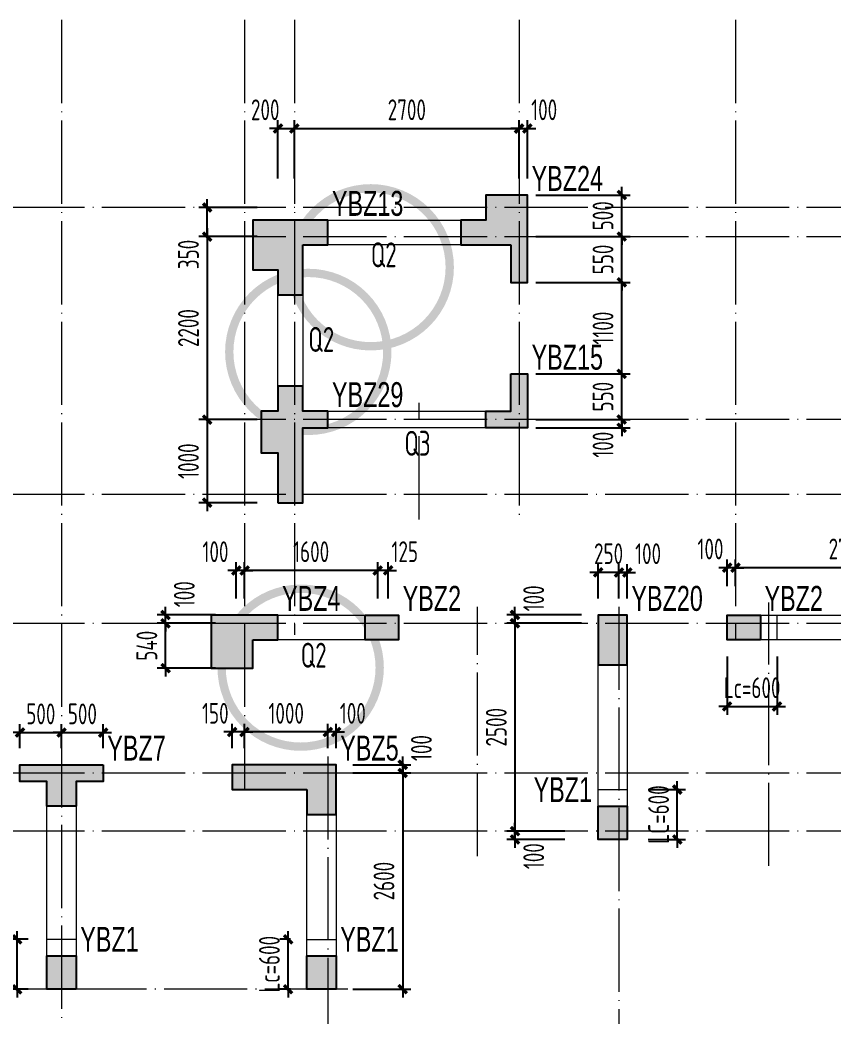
# Model space of a CAD drawing. Extents: x -129922 to 1190196, y -520662 to 139923.
# Drawn here: x 321855 to 331640, y -51588 to -39598 of the extents above; entities that cross this region are included whole.
import ezdxf

# ---------------------------------------------------------------- set-up
doc = ezdxf.new("R2010")
doc.units = 0
doc.header["$LTSCALE"] = 1000
doc.header["$MEASUREMENT"] = 0
doc.linetypes.add('DOTE', pattern=[2.42, 2, -0.2, 0.02, -0.2])
for name, color, linetype, lineweight in [('A-轴线-塔楼', 1, 'DOTE', 9), ('A-轴线-隔墙', 41, 'DOTE', 9), ('S-基础-HATCH', 251, 'Continuous', 20), ('S-墙柱-DIM', 3, 'Continuous', 20), ('S-墙柱-Lc填充', 8, 'Continuous', 9), ('S-墙柱-WALL', 6, 'Continuous', 20), ('S-墙柱-编号', 4, 'Continuous', 20), ('S-通用-TEXT', 7, 'Continuous', 20)]:
    doc.layers.add(name, color=color, linetype=linetype, lineweight=lineweight)
doc.layers.add('COLU_TH', color=5, linetype='Continuous')
doc.layers.add('Tc', color=60, linetype='Continuous', plot=False)
doc.styles.add('BW_Dim', font='Bweng.shx', dxfattribs={"width": 0.7, "bigfont": 'hztxt.shx'})
doc.styles.add('TSSD_Dimension', font='tssdeng.shx', dxfattribs={"width": 0.7, "bigfont": 'HZTXT.SHX'})
doc.styles.add('TSSD_Rein', font='tssdeng.shx', dxfattribs={"width": 0.7, "bigfont": 'hztxt.shx'})
doc.dimstyles.new('TSSD_100_100', dxfattribs={"dimtxt": 250, "dimasz": 100, "dimexe": 100, "dimexo": 200, "dimgap": 100, "dimtad": 1, "dimdec": 0, "dimzin": 0, "dimdsep": 46, "dimtxsty": 'TSSD_Dimension', "dimblk": 'ARCHTICK', "dimcen": 0, "dimdle": 100, "dimclrt": 7, "dimadec": 0, "dimazin": 0, "dimtfac": 1, "dimtdec": 0, "dimtix": 1, "dimtmove": 2, "dimatfit": 0, "dimfxl": 0, "dimtolj": 1, "dimtzin": 0, "dimarcsym": 0})
doc.dimstyles.new('TSSD_100_100$0', dxfattribs={"dimtxt": 250, "dimasz": 100, "dimexe": 100, "dimexo": 250, "dimgap": 100, "dimtad": 1, "dimdec": 0, "dimzin": 0, "dimdsep": 46, "dimtxsty": 'TSSD_Dimension', "dimblk": 'ARCHTICK', "dimcen": 0, "dimdle": 100, "dimclrd": 3, "dimclre": 3, "dimclrt": 7, "dimadec": 0, "dimazin": 0, "dimtfac": 1, "dimtdec": 0, "dimtix": 1, "dimtmove": 2, "dimatfit": 0, "dimldrblk": 'ARCHTICK', "dimfxl": 0, "dimtolj": 1, "dimtzin": 0, "dimarcsym": 0})

# ---------------------------------------------------------------- blocks, each defined once
blk = doc.blocks.new('_ArchTick')
at = {"color": 0, "linetype": 'ByBlock', "const_width": 0.4}
blk.add_lwpolyline([(-0.5, -0.5), (0.5, 0.5)], dxfattribs=at)
blk = doc.blocks.new('*D529')
at = {"layer": 'Defpoints', "color": 0}
for p in [(322355, -48167), (321855, -48553), (322355, -48553)]:
    blk.add_point(p, dxfattribs=at)
at = {"layer": 'S-墙柱-DIM', "color": 0, "lineweight": -2}
for p, q in [((321855, -48353), (321855, -48067)), ((322355, -48353), (322355, -48067)), ((321855, -48167), (321755, -48167)), ((321855, -48167), (322355, -48167)), ((322355, -48167), (322455, -48167))]:
    blk.add_line(p, q, dxfattribs=at)
at = {"layer": 'S-墙柱-DIM', "color": 0, "lineweight": -2, "xscale": 100, "yscale": 100, "zscale": 100}
blk.add_blockref('_ArchTick', (321855, -48167), dxfattribs=at)
at = {"layer": 'S-墙柱-DIM', "color": 0, "lineweight": -2, "xscale": 100, "yscale": 100, "zscale": 100, "rotation": 180}
blk.add_blockref('_ArchTick', (322355, -48167), dxfattribs=at)
at = {"layer": 'S-墙柱-DIM', "color": 7, "insert": (322105, -47942), "char_height": 250, "attachment_point": 5, "style": 'TSSD_Dimension'}
blk.add_mtext('\\A1;500', dxfattribs=at)
blk = doc.blocks.new('*D530')
at = {"layer": 'Defpoints', "color": 0}
for p in [(322855, -48167), (322355, -48553), (322855, -48553)]:
    blk.add_point(p, dxfattribs=at)
at = {"layer": 'S-墙柱-DIM', "color": 0, "lineweight": -2}
for p, q in [((322355, -48353), (322355, -48067)), ((322855, -48353), (322855, -48067)), ((322355, -48167), (322255, -48167)), ((322355, -48167), (322855, -48167)), ((322855, -48167), (322955, -48167))]:
    blk.add_line(p, q, dxfattribs=at)
at = {"layer": 'S-墙柱-DIM', "color": 0, "lineweight": -2, "xscale": 100, "yscale": 100, "zscale": 100}
blk.add_blockref('_ArchTick', (322355, -48167), dxfattribs=at)
at = {"layer": 'S-墙柱-DIM', "color": 0, "lineweight": -2, "xscale": 100, "yscale": 100, "zscale": 100, "rotation": 180}
blk.add_blockref('_ArchTick', (322855, -48167), dxfattribs=at)
at = {"layer": 'S-墙柱-DIM', "color": 7, "insert": (322605, -47942), "char_height": 250, "attachment_point": 5, "style": 'TSSD_Dimension'}
blk.add_mtext('\\A1;500', dxfattribs=at)
blk = doc.blocks.new('*D540')
at = {"layer": 'Defpoints', "color": 0}
for p in [(324405, -48160), (324405, -48553), (324555, -48553)]:
    blk.add_point(p, dxfattribs=at)
at = {"layer": 'S-墙柱-DIM', "color": 0, "lineweight": -2}
for p, q in [((324405, -48353), (324405, -48060)), ((324555, -48353), (324555, -48060)), ((324405, -48160), (324305, -48160)), ((324555, -48160), (324405, -48160)), ((324555, -48160), (324655, -48160))]:
    blk.add_line(p, q, dxfattribs=at)
at = {"layer": 'S-墙柱-DIM', "color": 0, "lineweight": -2, "xscale": 100, "yscale": 100, "zscale": 100}
blk.add_blockref('_ArchTick', (324405, -48160), dxfattribs=at)
at = {"layer": 'S-墙柱-DIM', "color": 0, "lineweight": -2, "xscale": 100, "yscale": 100, "zscale": 100, "rotation": 180}
blk.add_blockref('_ArchTick', (324555, -48160), dxfattribs=at)
at = {"layer": 'S-墙柱-DIM', "color": 7, "insert": (324203, -47935), "char_height": 250, "attachment_point": 5, "style": 'TSSD_Dimension'}
blk.add_mtext('\\A1;150', dxfattribs=at)
blk = doc.blocks.new('*D541')
at = {"layer": 'Defpoints', "color": 0}
for p in [(324555, -48160), (324555, -48553), (325555, -48553)]:
    blk.add_point(p, dxfattribs=at)
at = {"layer": 'S-墙柱-DIM', "color": 0, "lineweight": -2}
for p, q in [((324555, -48353), (324555, -48060)), ((325555, -48353), (325555, -48060)), ((325655, -48160), (324455, -48160))]:
    blk.add_line(p, q, dxfattribs=at)
at = {"layer": 'S-墙柱-DIM', "color": 0, "lineweight": -2, "xscale": 100, "yscale": 100, "zscale": 100, "rotation": 180}
blk.add_blockref('_ArchTick', (324555, -48160), dxfattribs=at)
at = {"layer": 'S-墙柱-DIM', "color": 0, "lineweight": -2, "xscale": 100, "yscale": 100, "zscale": 100}
blk.add_blockref('_ArchTick', (325555, -48160), dxfattribs=at)
at = {"layer": 'S-墙柱-DIM', "color": 7, "insert": (325055, -47935), "char_height": 250, "attachment_point": 5, "style": 'TSSD_Dimension'}
blk.add_mtext('\\A1;1000', dxfattribs=at)
blk = doc.blocks.new('*D542')
at = {"layer": 'Defpoints', "color": 0}
for p in [(325555, -48160), (325555, -48553), (325655, -48553)]:
    blk.add_point(p, dxfattribs=at)
at = {"layer": 'S-墙柱-DIM', "color": 0, "lineweight": -2}
for p, q in [((325555, -48353), (325555, -48060)), ((325655, -48353), (325655, -48060)), ((325555, -48160), (325455, -48160)), ((325655, -48160), (325555, -48160)), ((325655, -48160), (325755, -48160))]:
    blk.add_line(p, q, dxfattribs=at)
at = {"layer": 'S-墙柱-DIM', "color": 0, "lineweight": -2, "xscale": 100, "yscale": 100, "zscale": 100}
blk.add_blockref('_ArchTick', (325555, -48160), dxfattribs=at)
at = {"layer": 'S-墙柱-DIM', "color": 0, "lineweight": -2, "xscale": 100, "yscale": 100, "zscale": 100, "rotation": 180}
blk.add_blockref('_ArchTick', (325655, -48160), dxfattribs=at)
at = {"layer": 'S-墙柱-DIM', "color": 7, "insert": (325856, -47935), "char_height": 250, "attachment_point": 5, "style": 'TSSD_Dimension'}
blk.add_mtext('\\A1;100', dxfattribs=at)
blk = doc.blocks.new('*D544')
at = {"layer": 'Defpoints', "color": 0}
for p in [(321821, -50653), (322155, -50653), (322155, -51253)]:
    blk.add_point(p, dxfattribs=at)
at = {"layer": 'S-墙柱-DIM', "color": 0, "lineweight": -2}
for p, q in [((321821, -50653), (321821, -50553)), ((321955, -50653), (321721, -50653)), ((321821, -51253), (321821, -50653)), ((321955, -51253), (321721, -51253)), ((321821, -51253), (321821, -51353))]:
    blk.add_line(p, q, dxfattribs=at)
at = {"layer": 'S-墙柱-DIM', "color": 0, "lineweight": -2, "xscale": 100, "yscale": 100, "zscale": 100}
for p, rotation in [((321821, -50653), 270), ((321821, -51253), 90)]:
    blk.add_blockref('_ArchTick', p, dxfattribs=dict(at, rotation=rotation))
at = {"layer": 'S-墙柱-DIM', "color": 7, "insert": (321596, -50953), "char_height": 250, "attachment_point": 5, "rotation": 90, "style": 'TSSD_Dimension'}
blk.add_mtext('\\A1;Lc=600', dxfattribs=at)
blk = doc.blocks.new('*D548')
at = {"layer": 'Defpoints', "color": 0}
for p in [(325078, -50653), (325305, -50653), (325305, -51253)]:
    blk.add_point(p, dxfattribs=at)
at = {"layer": 'S-墙柱-DIM', "color": 0, "lineweight": -2}
for p, q in [((325078, -50653), (325078, -50553)), ((325105, -50653), (324978, -50653)), ((325078, -51253), (325078, -50653)), ((325105, -51253), (324978, -51253)), ((325078, -51253), (325078, -51353))]:
    blk.add_line(p, q, dxfattribs=at)
at = {"layer": 'S-墙柱-DIM', "color": 0, "lineweight": -2, "xscale": 100, "yscale": 100, "zscale": 100}
for p, rotation in [((325078, -50653), 270), ((325078, -51253), 90)]:
    blk.add_blockref('_ArchTick', p, dxfattribs=dict(at, rotation=rotation))
at = {"layer": 'S-墙柱-DIM', "color": 7, "insert": (324853, -50953), "char_height": 250, "attachment_point": 5, "rotation": 90, "style": 'TSSD_Dimension'}
blk.add_mtext('\\A1;Lc=600', dxfattribs=at)
blk = doc.blocks.new('*D569')
at = {"layer": 'Defpoints', "color": 0}
for p in [(330355, -46184), (330355, -46607), (330455, -46607)]:
    blk.add_point(p, dxfattribs=at)
at = {"layer": 'S-墙柱-DIM', "color": 0, "lineweight": -2}
for p, q in [((330355, -46407), (330355, -46084)), ((330455, -46407), (330455, -46084)), ((330355, -46184), (330255, -46184)), ((330455, -46184), (330355, -46184)), ((330455, -46184), (330555, -46184))]:
    blk.add_line(p, q, dxfattribs=at)
at = {"layer": 'S-墙柱-DIM', "color": 0, "lineweight": -2, "xscale": 100, "yscale": 100, "zscale": 100}
blk.add_blockref('_ArchTick', (330355, -46184), dxfattribs=at)
at = {"layer": 'S-墙柱-DIM', "color": 0, "lineweight": -2, "xscale": 100, "yscale": 100, "zscale": 100, "rotation": 180}
blk.add_blockref('_ArchTick', (330455, -46184), dxfattribs=at)
at = {"layer": 'S-墙柱-DIM', "color": 7, "insert": (330155, -45959), "char_height": 250, "attachment_point": 5, "style": 'TSSD_Dimension'}
blk.add_mtext('\\A1;100', dxfattribs=at)
blk = doc.blocks.new('*D570')
at = {"layer": 'Defpoints', "color": 0}
for p in [(330455, -46184), (330455, -46607), (333155, -46607)]:
    blk.add_point(p, dxfattribs=at)
at = {"layer": 'S-墙柱-DIM', "color": 0, "lineweight": -2}
for p, q in [((330455, -46407), (330455, -46084)), ((333155, -46407), (333155, -46084)), ((333255, -46184), (330355, -46184))]:
    blk.add_line(p, q, dxfattribs=at)
at = {"layer": 'S-墙柱-DIM', "color": 0, "lineweight": -2, "xscale": 100, "yscale": 100, "zscale": 100, "rotation": 180}
blk.add_blockref('_ArchTick', (330455, -46184), dxfattribs=at)
at = {"layer": 'S-墙柱-DIM', "color": 0, "lineweight": -2, "xscale": 100, "yscale": 100, "zscale": 100}
blk.add_blockref('_ArchTick', (333155, -46184), dxfattribs=at)
at = {"layer": 'S-墙柱-DIM', "color": 7, "insert": (331805, -45959), "char_height": 250, "attachment_point": 5, "style": 'TSSD_Dimension'}
blk.add_mtext('\\A1;2700', dxfattribs=at)
blk = doc.blocks.new('*D575')
at = {"layer": 'Defpoints', "color": 0}
for p in [(327805, -49353), (328605, -49353), (328605, -49453)]:
    blk.add_point(p, dxfattribs=at)
at = {"layer": 'S-墙柱-DIM', "color": 0, "lineweight": -2}
for p, q in [((327805, -49353), (327805, -49253)), ((328405, -49353), (327705, -49353)), ((327805, -49453), (327805, -49353)), ((328405, -49453), (327705, -49453)), ((327805, -49453), (327805, -49553))]:
    blk.add_line(p, q, dxfattribs=at)
at = {"layer": 'S-墙柱-DIM', "color": 0, "lineweight": -2, "xscale": 100, "yscale": 100, "zscale": 100}
for p, rotation in [((327805, -49353), 270), ((327805, -49453), 90)]:
    blk.add_blockref('_ArchTick', p, dxfattribs=dict(at, rotation=rotation))
at = {"layer": 'S-墙柱-DIM', "color": 7, "insert": (328030, -49653), "char_height": 250, "attachment_point": 5, "rotation": 90, "style": 'TSSD_Dimension'}
blk.add_mtext('\\A1;100', dxfattribs=at)
blk = doc.blocks.new('*D576')
at = {"layer": 'Defpoints', "color": 0}
for p in [(328805, -46853), (327805, -49353), (328605, -49353)]:
    blk.add_point(p, dxfattribs=at)
at = {"layer": 'S-墙柱-DIM', "color": 0, "lineweight": -2}
for p, q in [((327805, -46753), (327805, -49453)), ((328605, -46853), (327705, -46853)), ((328405, -49353), (327705, -49353))]:
    blk.add_line(p, q, dxfattribs=at)
at = {"layer": 'S-墙柱-DIM', "color": 0, "lineweight": -2, "xscale": 100, "yscale": 100, "zscale": 100}
for p, rotation in [((327805, -46853), 90), ((327805, -49353), 270)]:
    blk.add_blockref('_ArchTick', p, dxfattribs=dict(at, rotation=rotation))
at = {"layer": 'S-墙柱-DIM', "color": 7, "insert": (327580, -48103), "char_height": 250, "attachment_point": 5, "rotation": 90, "style": 'TSSD_Dimension'}
blk.add_mtext('\\A1;2500', dxfattribs=at)
blk = doc.blocks.new('*D577')
at = {"layer": 'Defpoints', "color": 0}
for p in [(327805, -46753), (328805, -46753), (328805, -46853)]:
    blk.add_point(p, dxfattribs=at)
at = {"layer": 'S-墙柱-DIM', "color": 0, "lineweight": -2}
for p, q in [((328605, -46753), (327705, -46753)), ((327805, -46753), (327805, -46653)), ((327805, -46853), (327805, -46753)), ((328605, -46853), (327705, -46853)), ((327805, -46853), (327805, -46953))]:
    blk.add_line(p, q, dxfattribs=at)
at = {"layer": 'S-墙柱-DIM', "color": 0, "lineweight": -2, "xscale": 100, "yscale": 100, "zscale": 100}
for p, rotation in [((327805, -46753), 270), ((327805, -46853), 90)]:
    blk.add_blockref('_ArchTick', p, dxfattribs=dict(at, rotation=rotation))
at = {"layer": 'S-墙柱-DIM', "color": 7, "insert": (328030, -46553), "char_height": 250, "attachment_point": 5, "rotation": 90, "style": 'TSSD_Dimension'}
blk.add_mtext('\\A1;100', dxfattribs=at)
blk = doc.blocks.new('*D578')
at = {"layer": 'Defpoints', "color": 0}
for p in [(329055, -46241), (329055, -46753), (329155, -46753)]:
    blk.add_point(p, dxfattribs=at)
at = {"layer": 'S-墙柱-DIM', "color": 0, "lineweight": -2}
for p, q in [((329055, -46553), (329055, -46141)), ((329155, -46553), (329155, -46141)), ((329055, -46241), (328955, -46241)), ((329155, -46241), (329055, -46241)), ((329155, -46241), (329255, -46241))]:
    blk.add_line(p, q, dxfattribs=at)
at = {"layer": 'S-墙柱-DIM', "color": 0, "lineweight": -2, "xscale": 100, "yscale": 100, "zscale": 100}
blk.add_blockref('_ArchTick', (329055, -46241), dxfattribs=at)
at = {"layer": 'S-墙柱-DIM', "color": 0, "lineweight": -2, "xscale": 100, "yscale": 100, "zscale": 100, "rotation": 180}
blk.add_blockref('_ArchTick', (329155, -46241), dxfattribs=at)
at = {"layer": 'S-墙柱-DIM', "color": 7, "insert": (329405, -46016), "char_height": 250, "attachment_point": 5, "style": 'TSSD_Dimension'}
blk.add_mtext('\\A1;100', dxfattribs=at)
blk = doc.blocks.new('*D579')
at = {"layer": 'Defpoints', "color": 0}
for p in [(328805, -46241), (328805, -46753), (329055, -46753)]:
    blk.add_point(p, dxfattribs=at)
at = {"layer": 'S-墙柱-DIM', "color": 0, "lineweight": -2}
for p, q in [((328805, -46553), (328805, -46141)), ((329055, -46553), (329055, -46141)), ((328805, -46241), (328705, -46241)), ((329055, -46241), (328805, -46241)), ((329055, -46241), (329155, -46241))]:
    blk.add_line(p, q, dxfattribs=at)
at = {"layer": 'S-墙柱-DIM', "color": 0, "lineweight": -2, "xscale": 100, "yscale": 100, "zscale": 100}
blk.add_blockref('_ArchTick', (328805, -46241), dxfattribs=at)
at = {"layer": 'S-墙柱-DIM', "color": 0, "lineweight": -2, "xscale": 100, "yscale": 100, "zscale": 100, "rotation": 180}
blk.add_blockref('_ArchTick', (329055, -46241), dxfattribs=at)
at = {"layer": 'S-墙柱-DIM', "color": 7, "insert": (328930, -46016), "char_height": 250, "attachment_point": 5, "style": 'TSSD_Dimension'}
blk.add_mtext('\\A1;250', dxfattribs=at)
blk = doc.blocks.new('*D580')
at = {"layer": 'Defpoints', "color": 0}
for p in [(323605, -46853), (324405, -46853), (324405, -47393)]:
    blk.add_point(p, dxfattribs=at)
at = {"layer": 'S-墙柱-DIM', "color": 0, "lineweight": -2}
for p, q in [((323605, -46853), (323605, -46753)), ((324205, -46853), (323505, -46853)), ((323605, -47393), (323605, -46853)), ((324205, -47393), (323505, -47393)), ((323605, -47393), (323605, -47493))]:
    blk.add_line(p, q, dxfattribs=at)
at = {"layer": 'S-墙柱-DIM', "color": 0, "lineweight": -2, "xscale": 100, "yscale": 100, "zscale": 100}
for p, rotation in [((323605, -46853), 270), ((323605, -47393), 90)]:
    blk.add_blockref('_ArchTick', p, dxfattribs=dict(at, rotation=rotation))
at = {"layer": 'S-墙柱-DIM', "color": 7, "insert": (323380, -47123), "char_height": 250, "attachment_point": 5, "rotation": 90, "style": 'TSSD_Dimension'}
blk.add_mtext('\\A1;540', dxfattribs=at)
blk = doc.blocks.new('*D581')
at = {"layer": 'Defpoints', "color": 0}
for p in [(323605, -46753), (324405, -46753), (324405, -46853)]:
    blk.add_point(p, dxfattribs=at)
at = {"layer": 'S-墙柱-DIM', "color": 0, "lineweight": -2}
for p, q in [((324205, -46753), (323505, -46753)), ((323605, -46753), (323605, -46653)), ((323605, -46853), (323605, -46753)), ((324205, -46853), (323505, -46853)), ((323605, -46853), (323605, -46953))]:
    blk.add_line(p, q, dxfattribs=at)
at = {"layer": 'S-墙柱-DIM', "color": 0, "lineweight": -2, "xscale": 100, "yscale": 100, "zscale": 100}
for p, rotation in [((323605, -46753), 270), ((323605, -46853), 90)]:
    blk.add_blockref('_ArchTick', p, dxfattribs=dict(at, rotation=rotation))
at = {"layer": 'S-墙柱-DIM', "color": 7, "insert": (323830, -46503), "char_height": 250, "attachment_point": 5, "rotation": 90, "style": 'TSSD_Dimension'}
blk.add_mtext('\\A1;100', dxfattribs=at)
blk = doc.blocks.new('*D582')
at = {"layer": 'Defpoints', "color": 0}
for p in [(326155, -46217), (326155, -46753), (326280, -46753)]:
    blk.add_point(p, dxfattribs=at)
at = {"layer": 'S-墙柱-DIM', "color": 0, "lineweight": -2}
for p, q in [((326155, -46553), (326155, -46117)), ((326280, -46553), (326280, -46117)), ((326155, -46217), (326055, -46217)), ((326280, -46217), (326155, -46217)), ((326280, -46217), (326380, -46217))]:
    blk.add_line(p, q, dxfattribs=at)
at = {"layer": 'S-墙柱-DIM', "color": 0, "lineweight": -2, "xscale": 100, "yscale": 100, "zscale": 100}
blk.add_blockref('_ArchTick', (326155, -46217), dxfattribs=at)
at = {"layer": 'S-墙柱-DIM', "color": 0, "lineweight": -2, "xscale": 100, "yscale": 100, "zscale": 100, "rotation": 180}
blk.add_blockref('_ArchTick', (326280, -46217), dxfattribs=at)
at = {"layer": 'S-墙柱-DIM', "color": 7, "insert": (326480, -45992), "char_height": 250, "attachment_point": 5, "style": 'TSSD_Dimension'}
blk.add_mtext('\\A1;125', dxfattribs=at)
blk = doc.blocks.new('*D583')
at = {"layer": 'Defpoints', "color": 0}
for p in [(324555, -46217), (324555, -46753), (326155, -46753)]:
    blk.add_point(p, dxfattribs=at)
at = {"layer": 'S-墙柱-DIM', "color": 0, "lineweight": -2}
for p, q in [((324555, -46553), (324555, -46117)), ((326155, -46553), (326155, -46117)), ((326255, -46217), (324455, -46217))]:
    blk.add_line(p, q, dxfattribs=at)
at = {"layer": 'S-墙柱-DIM', "color": 0, "lineweight": -2, "xscale": 100, "yscale": 100, "zscale": 100, "rotation": 180}
blk.add_blockref('_ArchTick', (324555, -46217), dxfattribs=at)
at = {"layer": 'S-墙柱-DIM', "color": 0, "lineweight": -2, "xscale": 100, "yscale": 100, "zscale": 100}
blk.add_blockref('_ArchTick', (326155, -46217), dxfattribs=at)
at = {"layer": 'S-墙柱-DIM', "color": 7, "insert": (325355, -45992), "char_height": 250, "attachment_point": 5, "style": 'TSSD_Dimension'}
blk.add_mtext('\\A1;1600', dxfattribs=at)
blk = doc.blocks.new('*D584')
at = {"layer": 'Defpoints', "color": 0}
for p in [(324455, -46217), (324455, -46753), (324555, -46753)]:
    blk.add_point(p, dxfattribs=at)
at = {"layer": 'S-墙柱-DIM', "color": 0, "lineweight": -2}
for p, q in [((324455, -46553), (324455, -46117)), ((324555, -46553), (324555, -46117)), ((324455, -46217), (324355, -46217)), ((324555, -46217), (324455, -46217)), ((324555, -46217), (324655, -46217))]:
    blk.add_line(p, q, dxfattribs=at)
at = {"layer": 'S-墙柱-DIM', "color": 0, "lineweight": -2, "xscale": 100, "yscale": 100, "zscale": 100}
blk.add_blockref('_ArchTick', (324455, -46217), dxfattribs=at)
at = {"layer": 'S-墙柱-DIM', "color": 0, "lineweight": -2, "xscale": 100, "yscale": 100, "zscale": 100, "rotation": 180}
blk.add_blockref('_ArchTick', (324555, -46217), dxfattribs=at)
at = {"layer": 'S-墙柱-DIM', "color": 7, "insert": (324205, -45992), "char_height": 250, "attachment_point": 5, "style": 'TSSD_Dimension'}
blk.add_mtext('\\A1;100', dxfattribs=at)
blk = doc.blocks.new('*D586')
at = {"layer": 'Defpoints', "color": 0}
for p in [(325655, -48653), (325655, -51253), (326455, -51253)]:
    blk.add_point(p, dxfattribs=at)
at = {"layer": 'S-墙柱-DIM', "color": 0, "lineweight": -2}
for p, q in [((326455, -48553), (326455, -51353)), ((325855, -48653), (326555, -48653)), ((325855, -51253), (326555, -51253))]:
    blk.add_line(p, q, dxfattribs=at)
at = {"layer": 'S-墙柱-DIM', "color": 0, "lineweight": -2, "xscale": 100, "yscale": 100, "zscale": 100}
for p, rotation in [((326455, -48653), 90), ((326455, -51253), 270)]:
    blk.add_blockref('_ArchTick', p, dxfattribs=dict(at, rotation=rotation))
at = {"layer": 'S-墙柱-DIM', "color": 7, "insert": (326230, -49953), "char_height": 250, "attachment_point": 5, "rotation": 90, "style": 'TSSD_Dimension'}
blk.add_mtext('\\A1;2600', dxfattribs=at)
blk = doc.blocks.new('*D587')
at = {"layer": 'Defpoints', "color": 0}
for p in [(325655, -48553), (326455, -48553), (325655, -48653)]:
    blk.add_point(p, dxfattribs=at)
at = {"layer": 'S-墙柱-DIM', "color": 0, "lineweight": -2}
for p, q in [((325855, -48553), (326555, -48553)), ((326455, -48553), (326455, -48453)), ((326455, -48653), (326455, -48553)), ((325855, -48653), (326555, -48653)), ((326455, -48653), (326455, -48753))]:
    blk.add_line(p, q, dxfattribs=at)
at = {"layer": 'S-墙柱-DIM', "color": 0, "lineweight": -2, "xscale": 100, "yscale": 100, "zscale": 100}
for p, rotation in [((326455, -48553), 270), ((326455, -48653), 90)]:
    blk.add_blockref('_ArchTick', p, dxfattribs=dict(at, rotation=rotation))
at = {"layer": 'S-墙柱-DIM', "color": 7, "insert": (326680, -48353), "char_height": 250, "attachment_point": 5, "rotation": 90, "style": 'TSSD_Dimension'}
blk.add_mtext('\\A1;100', dxfattribs=at)
blk = doc.blocks.new('*D600')
at = {"layer": 'Defpoints', "color": 0}
for p in [(330355, -47053), (330955, -47053), (330955, -47853)]:
    blk.add_point(p, dxfattribs=at)
at = {"layer": 'S-墙柱-DIM', "color": 0, "lineweight": -2}
for p, q in [((330355, -47253), (330355, -47953)), ((330955, -47253), (330955, -47953)), ((330355, -47853), (330255, -47853)), ((330355, -47853), (330955, -47853)), ((330955, -47853), (331055, -47853))]:
    blk.add_line(p, q, dxfattribs=at)
at = {"layer": 'S-墙柱-DIM', "color": 0, "lineweight": -2, "xscale": 100, "yscale": 100, "zscale": 100}
blk.add_blockref('_ArchTick', (330355, -47853), dxfattribs=at)
at = {"layer": 'S-墙柱-DIM', "color": 0, "lineweight": -2, "xscale": 100, "yscale": 100, "zscale": 100, "rotation": 180}
blk.add_blockref('_ArchTick', (330955, -47853), dxfattribs=at)
at = {"layer": 'S-墙柱-DIM', "color": 7, "insert": (330655, -47628), "char_height": 250, "attachment_point": 5, "style": 'TSSD_Dimension'}
blk.add_mtext('\\A1;Lc=600', dxfattribs=at)
blk = doc.blocks.new('*D601')
at = {"layer": 'Defpoints', "color": 0}
for p in [(329205, -48853), (329756, -48853), (329205, -49453)]:
    blk.add_point(p, dxfattribs=at)
at = {"layer": 'S-墙柱-DIM', "color": 0, "lineweight": -2}
for p, q in [((329756, -48853), (329756, -48753)), ((329405, -48853), (329856, -48853)), ((329756, -49453), (329756, -48853)), ((329405, -49453), (329856, -49453)), ((329756, -49453), (329756, -49553))]:
    blk.add_line(p, q, dxfattribs=at)
at = {"layer": 'S-墙柱-DIM', "color": 0, "lineweight": -2, "xscale": 100, "yscale": 100, "zscale": 100}
for p, rotation in [((329756, -48853), 270), ((329756, -49453), 90)]:
    blk.add_blockref('_ArchTick', p, dxfattribs=dict(at, rotation=rotation))
at = {"layer": 'S-墙柱-DIM', "color": 7, "insert": (329531, -49153), "char_height": 250, "attachment_point": 5, "rotation": 90, "style": 'TSSD_Dimension'}
blk.add_mtext('\\A1;LC=600', dxfattribs=at)
blk = doc.blocks.new('*D697')
at = {"layer": 'Defpoints', "color": 0}
for p in [(324905, -44403), (324105, -45403), (324905, -45403)]:
    blk.add_point(p, dxfattribs=at)
at = {"layer": 'S-墙柱-DIM', "color": 0, "lineweight": -2}
for p, q in [((324105, -44303), (324105, -45503)), ((324705, -44403), (324005, -44403)), ((324705, -45403), (324005, -45403))]:
    blk.add_line(p, q, dxfattribs=at)
at = {"layer": 'S-墙柱-DIM', "color": 0, "lineweight": -2, "xscale": 100, "yscale": 100, "zscale": 100}
for p, rotation in [((324105, -44403), 90), ((324105, -45403), 270)]:
    blk.add_blockref('_ArchTick', p, dxfattribs=dict(at, rotation=rotation))
at = {"layer": 'S-墙柱-DIM', "color": 7, "insert": (323880, -44903), "char_height": 250, "attachment_point": 5, "rotation": 90, "style": 'TSSD_Dimension'}
blk.add_mtext('\\A1;1000', dxfattribs=at)
blk = doc.blocks.new('*D698')
at = {"layer": 'Defpoints', "color": 0}
for p in [(324105, -41853), (324905, -41853), (324905, -42203)]:
    blk.add_point(p, dxfattribs=at)
at = {"layer": 'S-墙柱-DIM', "color": 0, "lineweight": -2}
for p, q in [((324105, -41853), (324105, -41753)), ((324705, -41853), (324005, -41853)), ((324105, -42203), (324105, -41853)), ((324705, -42203), (324005, -42203)), ((324105, -42203), (324105, -42303))]:
    blk.add_line(p, q, dxfattribs=at)
at = {"layer": 'S-墙柱-DIM', "color": 0, "lineweight": -2, "xscale": 100, "yscale": 100, "zscale": 100}
for p, rotation in [((324105, -41853), 270), ((324105, -42203), 90)]:
    blk.add_blockref('_ArchTick', p, dxfattribs=dict(at, rotation=rotation))
at = {"layer": 'S-墙柱-DIM', "color": 7, "insert": (323880, -42418), "char_height": 250, "attachment_point": 5, "rotation": 90, "style": 'TSSD_Dimension'}
blk.add_mtext('\\A1;350', dxfattribs=at)
blk = doc.blocks.new('*D699')
at = {"layer": 'Defpoints', "color": 0}
for p in [(325154, -40903), (324955, -41703), (325154, -41703)]:
    blk.add_point(p, dxfattribs=at)
at = {"layer": 'S-墙柱-DIM', "color": 0, "lineweight": -2}
for p, q in [((324955, -41503), (324955, -40803)), ((325154, -41503), (325154, -40803)), ((324955, -40903), (324855, -40903)), ((324955, -40903), (325154, -40903)), ((325154, -40903), (325254, -40903))]:
    blk.add_line(p, q, dxfattribs=at)
at = {"layer": 'S-墙柱-DIM', "color": 0, "lineweight": -2, "xscale": 100, "yscale": 100, "zscale": 100}
blk.add_blockref('_ArchTick', (324955, -40903), dxfattribs=at)
at = {"layer": 'S-墙柱-DIM', "color": 0, "lineweight": -2, "xscale": 100, "yscale": 100, "zscale": 100, "rotation": 180}
blk.add_blockref('_ArchTick', (325154, -40903), dxfattribs=at)
at = {"layer": 'S-墙柱-DIM', "color": 7, "insert": (324803, -40678), "char_height": 250, "attachment_point": 5, "style": 'TSSD_Dimension'}
blk.add_mtext('\\A1;200', dxfattribs=at)
blk = doc.blocks.new('*D700')
at = {"layer": 'Defpoints', "color": 0}
for p in [(327855, -40903), (325154, -41703), (327855, -41703)]:
    blk.add_point(p, dxfattribs=at)
at = {"layer": 'S-墙柱-DIM', "color": 0, "lineweight": -2}
for p, q in [((325154, -41503), (325154, -40803)), ((327855, -41503), (327855, -40803)), ((325054, -40903), (327955, -40903))]:
    blk.add_line(p, q, dxfattribs=at)
at = {"layer": 'S-墙柱-DIM', "color": 0, "lineweight": -2, "xscale": 100, "yscale": 100, "zscale": 100, "rotation": 180}
blk.add_blockref('_ArchTick', (325154, -40903), dxfattribs=at)
at = {"layer": 'S-墙柱-DIM', "color": 0, "lineweight": -2, "xscale": 100, "yscale": 100, "zscale": 100}
blk.add_blockref('_ArchTick', (327855, -40903), dxfattribs=at)
at = {"layer": 'S-墙柱-DIM', "color": 7, "insert": (326505, -40678), "char_height": 250, "attachment_point": 5, "style": 'TSSD_Dimension'}
blk.add_mtext('\\A1;2700', dxfattribs=at)
blk = doc.blocks.new('*D701')
at = {"layer": 'Defpoints', "color": 0}
for p in [(327955, -40903), (327855, -41703), (327955, -41703)]:
    blk.add_point(p, dxfattribs=at)
at = {"layer": 'S-墙柱-DIM', "color": 0, "lineweight": -2}
for p, q in [((327855, -41503), (327855, -40803)), ((327955, -41503), (327955, -40803)), ((327855, -40903), (327755, -40903)), ((327855, -40903), (327955, -40903)), ((327955, -40903), (328055, -40903))]:
    blk.add_line(p, q, dxfattribs=at)
at = {"layer": 'S-墙柱-DIM', "color": 0, "lineweight": -2, "xscale": 100, "yscale": 100, "zscale": 100}
blk.add_blockref('_ArchTick', (327855, -40903), dxfattribs=at)
at = {"layer": 'S-墙柱-DIM', "color": 0, "lineweight": -2, "xscale": 100, "yscale": 100, "zscale": 100, "rotation": 180}
blk.add_blockref('_ArchTick', (327955, -40903), dxfattribs=at)
at = {"layer": 'S-墙柱-DIM', "color": 7, "insert": (328156, -40678), "char_height": 250, "attachment_point": 5, "style": 'TSSD_Dimension'}
blk.add_mtext('\\A1;100', dxfattribs=at)
blk = doc.blocks.new('*D702')
at = {"layer": 'Defpoints', "color": 0}
for p in [(324905, -42203), (324105, -44403), (324905, -44403)]:
    blk.add_point(p, dxfattribs=at)
at = {"layer": 'S-墙柱-DIM', "color": 0, "lineweight": -2}
for p, q in [((324705, -42203), (324005, -42203)), ((324105, -42103), (324105, -44503)), ((324705, -44403), (324005, -44403))]:
    blk.add_line(p, q, dxfattribs=at)
at = {"layer": 'S-墙柱-DIM', "color": 0, "lineweight": -2, "xscale": 100, "yscale": 100, "zscale": 100}
for p, rotation in [((324105, -42203), 90), ((324105, -44403), 270)]:
    blk.add_blockref('_ArchTick', p, dxfattribs=dict(at, rotation=rotation))
at = {"layer": 'S-墙柱-DIM', "color": 7, "insert": (323880, -43303), "char_height": 250, "attachment_point": 5, "rotation": 90, "style": 'TSSD_Dimension'}
blk.add_mtext('\\A1;2200', dxfattribs=at)
blk = doc.blocks.new('*D703')
at = {"layer": 'Defpoints', "color": 0}
for p in [(327955, -44403), (329088, -44403), (327955, -44503)]:
    blk.add_point(p, dxfattribs=at)
at = {"layer": 'S-墙柱-DIM', "color": 0, "lineweight": -2}
for p, q in [((329088, -44403), (329088, -44303)), ((328055, -44403), (329188, -44403)), ((329088, -44503), (329088, -44403)), ((328055, -44503), (329188, -44503)), ((329088, -44503), (329088, -44603))]:
    blk.add_line(p, q, dxfattribs=at)
at = {"layer": 'S-墙柱-DIM', "color": 0, "lineweight": -2, "xscale": 100, "yscale": 100, "zscale": 100}
for p, rotation in [((329088, -44403), 270), ((329088, -44503), 90)]:
    blk.add_blockref('_ArchTick', p, dxfattribs=dict(at, rotation=rotation))
at = {"layer": 'S-墙柱-DIM', "color": 7, "insert": (328863, -44705), "char_height": 250, "attachment_point": 5, "rotation": 90, "style": 'TSSD_Dimension'}
blk.add_mtext('\\A1;100', dxfattribs=at)
blk = doc.blocks.new('*D704')
at = {"layer": 'Defpoints', "color": 0}
for p in [(327955, -43853), (329088, -43853), (327955, -44403)]:
    blk.add_point(p, dxfattribs=at)
at = {"layer": 'S-墙柱-DIM', "color": 0, "lineweight": -2}
for p, q in [((329088, -43853), (329088, -43753)), ((328055, -43853), (329188, -43853)), ((329088, -44403), (329088, -43853)), ((328055, -44403), (329188, -44403)), ((329088, -44403), (329088, -44503))]:
    blk.add_line(p, q, dxfattribs=at)
at = {"layer": 'S-墙柱-DIM', "color": 0, "lineweight": -2, "xscale": 100, "yscale": 100, "zscale": 100}
for p, rotation in [((329088, -43853), 270), ((329088, -44403), 90)]:
    blk.add_blockref('_ArchTick', p, dxfattribs=dict(at, rotation=rotation))
at = {"layer": 'S-墙柱-DIM', "color": 7, "insert": (328863, -44128), "char_height": 250, "attachment_point": 5, "rotation": 90, "style": 'TSSD_Dimension'}
blk.add_mtext('\\A1;550', dxfattribs=at)
blk = doc.blocks.new('*D705')
at = {"layer": 'Defpoints', "color": 0}
for p in [(327955, -42753), (329088, -42753), (327955, -43853)]:
    blk.add_point(p, dxfattribs=at)
at = {"layer": 'S-墙柱-DIM', "color": 0, "lineweight": -2}
for p, q in [((329088, -43953), (329088, -42653)), ((328055, -42753), (329188, -42753)), ((328055, -43853), (329188, -43853))]:
    blk.add_line(p, q, dxfattribs=at)
at = {"layer": 'S-墙柱-DIM', "color": 0, "lineweight": -2, "xscale": 100, "yscale": 100, "zscale": 100}
for p, rotation in [((329088, -42753), 90), ((329088, -43853), 270)]:
    blk.add_blockref('_ArchTick', p, dxfattribs=dict(at, rotation=rotation))
at = {"layer": 'S-墙柱-DIM', "color": 7, "insert": (328863, -43303), "char_height": 250, "attachment_point": 5, "rotation": 90, "style": 'TSSD_Dimension'}
blk.add_mtext('\\A1;1100', dxfattribs=at)
blk = doc.blocks.new('*D706')
at = {"layer": 'Defpoints', "color": 0}
for p in [(327955, -42203), (329088, -42203), (327955, -42753)]:
    blk.add_point(p, dxfattribs=at)
at = {"layer": 'S-墙柱-DIM', "color": 0, "lineweight": -2}
for p, q in [((328055, -42203), (329188, -42203)), ((329088, -42203), (329088, -42103)), ((329088, -42753), (329088, -42203)), ((328055, -42753), (329188, -42753)), ((329088, -42753), (329088, -42853))]:
    blk.add_line(p, q, dxfattribs=at)
at = {"layer": 'S-墙柱-DIM', "color": 0, "lineweight": -2, "xscale": 100, "yscale": 100, "zscale": 100}
for p, rotation in [((329088, -42203), 270), ((329088, -42753), 90)]:
    blk.add_blockref('_ArchTick', p, dxfattribs=dict(at, rotation=rotation))
at = {"layer": 'S-墙柱-DIM', "color": 7, "insert": (328863, -42478), "char_height": 250, "attachment_point": 5, "rotation": 90, "style": 'TSSD_Dimension'}
blk.add_mtext('\\A1;550', dxfattribs=at)
blk = doc.blocks.new('*D707')
at = {"layer": 'Defpoints', "color": 0}
for p in [(327955, -41703), (329088, -41703), (327955, -42203)]:
    blk.add_point(p, dxfattribs=at)
at = {"layer": 'S-墙柱-DIM', "color": 0, "lineweight": -2}
for p, q in [((329088, -41703), (329088, -41603)), ((328055, -41703), (329188, -41703)), ((329088, -42203), (329088, -41703)), ((328055, -42203), (329188, -42203)), ((329088, -42203), (329088, -42303))]:
    blk.add_line(p, q, dxfattribs=at)
at = {"layer": 'S-墙柱-DIM', "color": 0, "lineweight": -2, "xscale": 100, "yscale": 100, "zscale": 100}
for p, rotation in [((329088, -41703), 270), ((329088, -42203), 90)]:
    blk.add_blockref('_ArchTick', p, dxfattribs=dict(at, rotation=rotation))
at = {"layer": 'S-墙柱-DIM', "color": 7, "insert": (328863, -41953), "char_height": 250, "attachment_point": 5, "rotation": 90, "style": 'TSSD_Dimension'}
blk.add_mtext('\\A1;500', dxfattribs=at)
blk = doc.blocks.new('ZHOUWANG3')
at = {"layer": 'A-轴线-塔楼', "linetype": 'DOTE', "ltscale": 0.5}
for p, q in [((118952, 248942), (118952, 226834)), ((121152, 248942), (121152, 239686)), ((121752, 248942), (121752, 241550)), ((124452, 248942), (124452, 242986)), ((127052, 248942), (127052, 241486)), ((139798, 246686), (85362, 246686)), ((139798, 246336), (121152, 246336)), ((139798, 244136), (121152, 244136)), ((139798, 243236), (85362, 243236)), ((125652, 241886), (125652, 226834)), ((139798, 241686), (85362, 241686)), ((122152, 240086), (122152, 225988)), ((139798, 239886), (85362, 239886)), ((139798, 239186), (85362, 239186))]:
    blk.add_line(p, q, dxfattribs=at)
at = {"layer": 'A-轴线-隔墙', "ltscale": 0.5}
for p, q in [((123252, 242936), (123252, 244336)), ((123952, 238886), (123952, 241886)), ((127452, 238770), (127452, 241936)), ((122394, 237286), (101608, 237286))]:
    blk.add_line(p, q, dxfattribs=at)

msp = doc.modelspace()

# ---------------------------------------------------------------- hatches: boundary and pattern name
at = {"layer": 'S-基础-HATCH'}
for points in [[(327754.6, -42303.3), (327754.6, -42753.3), (327954.6, -42753.3), (327954.6, -41703.3), (327454.6, -41703.3), (327454.6, -42003.3), (327154.6, -42003.3), (327154.6, -42303.3)], [(325254.6, -42303.3), (325554.6, -42303.3), (325554.6, -42003.3), (324654.6, -42003.3), (324654.6, -42603.3), (324954.6, -42603.3), (324954.6, -42903.3), (325254.6, -42903.3)], [(327754.6, -43853.3), (327954.6, -43853.3), (327954.6, -44503.3), (327454.6, -44503.3), (327454.6, -44303.3), (327754.6, -44303.3)], [(324954.6, -45403.3), (325254.6, -45403.3), (325254.6, -44503.3), (325554.6, -44503.3), (325554.6, -44303.3), (325254.6, -44303.3), (325254.6, -44003.3), (324954.6, -44003.3), (324954.6, -44303.3), (324754.6, -44303.3), (324754.6, -44803.3), (324954.6, -44803.3)], [(324654.6, -47053.3), (324954.6, -47053.3), (324954.6, -46753.3), (324154.6, -46753.3), (324154.6, -47393.3), (324654.6, -47393.3)], [(326004.6, -46753.3), (326404.6, -46753.3), (326404.6, -47053.3), (326004.6, -47053.3)], [(328804.6, -47053.3), (328804.6, -47353.3), (329154.6, -47353.3), (329154.6, -46753.3), (328804.6, -46753.3)], [(330754.6, -47053.3), (330354.6, -47053.3), (330354.6, -46753.3), (330754.6, -46753.3)], [(322854.6, -48553.3), (322854.6, -48753.3), (322529.6, -48753.3), (322529.6, -49053.3), (322179.6, -49053.3), (322179.6, -48753.3), (321854.6, -48753.3), (321854.6, -48553.3)], [(325304.6, -48853.3), (325304.6, -49153.3), (325654.6, -49153.3), (325654.6, -48553.3), (324404.6, -48553.3), (324404.6, -48853.3)], [(329154.6, -49053.3), (329154.6, -49453.3), (328804.6, -49453.3), (328804.6, -49053.3)], [(322529.6, -51253.3), (322179.6, -51253.3), (322179.6, -50853.3), (322529.6, -50853.3)], [(325654.6, -50853.3), (325654.6, -51253.3), (325304.6, -51253.3), (325304.6, -50853.3)]]:
    msp.add_hatch(color=256, dxfattribs=at).paths.add_polyline_path(points)

# ---------------------------------------------------------------- linework, layer by layer
at = {"layer": 'COLU_TH'}
for points in [[(327754.6, -42303.3), (327754.6, -42753.3), (327954.6, -42753.3), (327954.6, -41703.3), (327454.6, -41703.3), (327454.6, -42003.3), (327154.6, -42003.3), (327154.6, -42303.3)], [(325254.6, -42303.3), (325554.6, -42303.3), (325554.6, -42003.3), (324654.6, -42003.3), (324654.6, -42603.3), (324954.6, -42603.3), (324954.6, -42903.3), (325254.6, -42903.3)], [(324654.6, -47053.3), (324954.6, -47053.3), (324954.6, -46753.3), (324154.6, -46753.3), (324154.6, -47393.3), (324654.6, -47393.3)], [(326004.6, -46753.3), (326404.6, -46753.3), (326404.6, -47053.3), (326004.6, -47053.3)], [(328804.6, -47053.3), (328804.6, -47353.3), (329154.6, -47353.3), (329154.6, -46753.3), (328804.6, -46753.3), (328804.6, -47053.3)], [(330754.6, -47053.3), (330354.6, -47053.3), (330354.6, -46753.3), (330754.6, -46753.3)], [(322854.6, -48553.3), (322854.6, -48753.3), (322529.6, -48753.3), (322529.6, -49053.3), (322179.6, -49053.3), (322179.6, -48753.3), (321854.6, -48753.3), (321854.6, -48553.3)], [(325304.6, -48853.3), (325304.6, -49153.3), (325654.6, -49153.3), (325654.6, -48553.3), (324404.6, -48553.3), (324404.6, -48853.3)], [(329154.6, -49053.3), (329154.6, -49453.3), (328804.6, -49453.3), (328804.6, -49053.3)], [(322529.6, -51253.3), (322179.6, -51253.3), (322179.6, -50853.3), (322529.6, -50853.3)], [(325654.6, -50853.3), (325654.6, -51253.3), (325304.6, -51253.3), (325304.6, -50853.3)]]:
    msp.add_lwpolyline(points, close=True, dxfattribs=at)
for points in [[(327754.6, -43853.3), (327954.6, -43853.3), (327954.6, -44503.3), (327454.6, -44503.3), (327454.6, -44303.3), (327754.6, -44303.3), (327754.6, -43853.3)], [(324954.6, -45403.3), (325254.6, -45403.3), (325254.6, -44503.3), (325554.6, -44503.3), (325554.6, -44303.3), (325254.6, -44303.3), (325254.6, -44003.3), (324954.6, -44003.3), (324954.6, -44303.3), (324754.6, -44303.3), (324754.6, -44803.3), (324954.6, -44803.3), (324954.6, -45403.3)]]:
    msp.add_lwpolyline(points, dxfattribs=at)
at = {"layer": 'S-墙柱-Lc填充'}
for p, q in [((330954.6, -47053.3), (330954.6, -46753.3)), ((328804.6, -48853.3), (329154.6, -48853.3)), ((322529.6, -50653.3), (322179.6, -50653.3)), ((325304.6, -50653.3), (325654.6, -50653.3))]:
    msp.add_line(p, q, dxfattribs=at)
at = {"layer": 'S-墙柱-WALL'}
for points in [[(324954.6, -45403.3), (324954.6, -44803.3), (324754.6, -44803.3), (324754.6, -44303.3), (324954.6, -44303.3), (324954.6, -42603.3), (324654.6, -42603.3), (324654.6, -42003.3), (325254.6, -42003.3), (327454.6, -42003.3), (327454.6, -41703.3), (327954.6, -41703.3), (327954.6, -42753.3), (327754.6, -42753.3), (327754.6, -42303.3), (325254.6, -42303.3), (325254.6, -42603.3), (325254.6, -44303.3), (327754.6, -44303.3), (327754.6, -43853.3), (327954.6, -43853.3), (327954.6, -44503.3), (325254.6, -44503.3), (325254.6, -44803.3), (325254.6, -45403.3)], [(324154.6, -47393.3), (324154.6, -46753.3), (326404.6, -46753.3), (326404.6, -47053.3), (324654.6, -47053.3), (324654.6, -47393.3)], [(328804.6, -49453.3), (328804.6, -47053.3), (328804.6, -47053.3), (328804.6, -46753.3), (329154.6, -46753.3), (329154.6, -49453.3)], [(322179.6, -51253.3), (322179.6, -48753.3), (321854.6, -48753.3), (321854.6, -48553.3), (322854.6, -48553.3), (322854.6, -48753.3), (322529.6, -48753.3), (322529.6, -51253.3)], [(325304.6, -51253.3), (325304.6, -48853.3), (324404.6, -48853.3), (324404.6, -48553.3), (325654.6, -48553.3), (325654.6, -51253.3)]]:
    msp.add_lwpolyline(points, close=True, dxfattribs=at)
msp.add_lwpolyline([(332904.5, -47053.3), (330354.6, -47053.3), (330354.6, -46753.3), (330454.6, -46753.3), (333054.6, -46753.3), (333054.6, -41703.3), (333654.6, -41703.3), (333654.6, -42353.3), (333404.5, -42353.3), (333404.6, -47723.3), (333054.6, -47723.3), (333054.6, -47253.3)], dxfattribs=at)
at = {"layer": 'Tc', "const_width": 100}
for points in [[(325120.9, -42571.9, 1), (327020.9, -42571.9, 1)], [(324370.4, -43589.4, 1), (326270.4, -43589.4, 1)], [(324278.9, -47386.4, 1), (326178.9, -47386.4, 1)]]:
    msp.add_lwpolyline(points, format="xyb", close=True, dxfattribs=at)

# ---------------------------------------------------------------- block references
msp.add_blockref('ZHOUWANG3', (203402.7, -288539.7))

# ---------------------------------------------------------------- texts
at = {"layer": 'S-墙柱-编号', "style": 'TSSD_Rein', "width": 0.7}
for s, p in [('Q2', (326070.9, -42571.9)), ('Q2', (325320.4, -43589.4)), ('Q3', (326474.9, -44838.4)), ('Q2', (325228.9, -47386.4))]:
    msp.add_text(s, height=300, dxfattribs=at).set_placement(p)
at = {"layer": 'S-通用-TEXT', "style": 'BW_Dim', "width": 0.7}
for s, p in [('YBZ24', (328004.6, -41653.3)), ('YBZ13', (325604.6, -41953.3)), ('YBZ15', (328004.6, -43803.3)), ('YBZ29', (325604.6, -44253.3)), ('YBZ20', (329204.6, -46703.3)), ('YBZ4', (325004.6, -46703.3)), ('YBZ7', (322904.6, -48503.3)), ('YBZ5', (325704.6, -48503.3))]:
    msp.add_text(s, height=300, dxfattribs=at).set_placement(p)
at = {"layer": 'S-通用-TEXT', "color": 6, "style": 'BW_Dim', "width": 0.7}
for s, p in [('YBZ2', (326454.6, -46703.3)), ('YBZ2', (330804.6, -46703.3)), ('YBZ1', (328028.6, -49003.3)), ('YBZ1', (322579.6, -50803.3)), ('YBZ1', (325704.6, -50803.3))]:
    msp.add_text(s, height=300, dxfattribs=at).set_placement(p)

# ---------------------------------------------------------------- dimensions: what is measured, and where the dimension line sits
at = {"layer": 'S-墙柱-DIM'}
for base, p1, p2, picture, middle in [((325154.5, -40903.3), (324954.6, -41703.3), (325154.5, -41703.3), '*D699', (324803, -40678.3)), ((327954.6, -40903.3), (327854.6, -41703.3), (327954.6, -41703.3), '*D701', (328156.2, -40678.3))]:
    dim = msp.add_linear_dim(base=base, p1=p1, p2=p2, dimstyle='TSSD_100_100', dxfattribs=at)
    dim.commit()
    dim.dimension.update_dxf_attribs({"geometry": picture, "text_midpoint": middle, "dimtype": 128})
for base, p1, p2, picture, middle in [((327854.6, -40903.3), (325154.5, -41703.3), (327854.6, -41703.3), '*D700', (326504.6, -40678.3)), ((322354.6, -48166.5), (321854.6, -48553.3), (322354.6, -48553.3), '*D529', (322104.6, -47941.5)), ((322854.6, -48166.5), (322354.6, -48553.3), (322854.6, -48553.3), '*D530', (322604.6, -47941.5))]:
    dim = msp.add_linear_dim(base=base, p1=p1, p2=p2, dimstyle='TSSD_100_100', dxfattribs=at)
    dim.commit()
    dim.dimension.update_dxf_attribs({"geometry": picture, "text_midpoint": middle})
for p1, p2, picture, middle in [((327954.6, -42203.3), (327954.6, -41703.3), '*D707', (328862.9, -41953.3)), ((327954.6, -42753.3), (327954.6, -42203.3), '*D706', (328862.9, -42478.3)), ((327954.6, -43853.3), (327954.6, -42753.3), '*D705', (328862.9, -43303.3)), ((327954.6, -44403.3), (327954.6, -43853.3), '*D704', (328862.9, -44128.3))]:
    dim = msp.add_aligned_dim(p1=p1, p2=p2, distance=-1133.2, dimstyle='TSSD_100_100$0', override={"dimexo": 100, "dimclrd": 0, "dimclre": 0, "dimatfit": 0, "dimfxl": 1, "dimlwd": 65534}, dxfattribs=at)
    dim.commit()
    dim.dimension.update_dxf_attribs({"geometry": picture, "text_midpoint": middle})
for base, p1, p2, angle, picture, middle in [((324104.6, -41853.3), (324904.6, -42203.3), (324904.6, -41853.3), 90, '*D698', (323879.6, -42418.3)), ((330354.6, -46184.1), (330454.6, -46606.9), (330354.6, -46606.9), 180, '*D569', (330154.6, -45959.1)), ((324454.6, -46216.7), (324554.6, -46753.3), (324454.6, -46753.3), 180, '*D584', (324204.6, -45991.7)), ((326154.6, -46216.7), (326279.6, -46753.3), (326154.6, -46753.3), 180, '*D582', (326479.6, -45991.7)), ((329054.6, -46240.8), (329154.6, -46753.3), (329054.6, -46753.3), 180, '*D578', (329404.6, -46015.8)), ((323604.6, -46753.3), (324404.6, -46853.3), (324404.6, -46753.3), 90, '*D581', (323829.6, -46503.3)), ((327804.6, -46753.3), (328804.6, -46853.3), (328804.6, -46753.3), 90, '*D577', (328029.6, -46553.3)), ((324404.6, -48160.1), (324554.6, -48553.3), (324404.6, -48553.3), 180, '*D540', (324203, -47935.1)), ((325554.6, -48160.1), (325654.6, -48553.3), (325554.6, -48553.3), 180, '*D542', (325856.2, -47935.1)), ((326454.6, -48553.3), (325654.6, -48653.3), (325654.6, -48553.3), 90, '*D587', (326679.6, -48353.3)), ((327804.6, -49353.3), (328604.6, -49453.3), (328604.6, -49353.3), 90, '*D575', (328029.6, -49653.3))]:
    dim = msp.add_linear_dim(base=base, p1=p1, p2=p2, angle=angle, dimstyle='TSSD_100_100', dxfattribs=at)
    dim.commit()
    dim.dimension.update_dxf_attribs({"geometry": picture, "text_midpoint": middle, "dimtype": 128})
for base, p1, p2, angle, picture, middle in [((324104.6, -44403.3), (324904.6, -42203.3), (324904.6, -44403.3), 90, '*D702', (323879.6, -43303.3)), ((324104.6, -45403.3), (324904.6, -44403.3), (324904.6, -45403.3), 90, '*D697', (323879.6, -44903.3)), ((330454.6, -46184.1), (333154.6, -46606.9), (330454.6, -46606.9), 180, '*D570', (331804.6, -45959.1)), ((324554.6, -46216.7), (326154.6, -46753.3), (324554.6, -46753.3), 180, '*D583', (325354.6, -45991.7)), ((328804.6, -46240.8), (329054.6, -46753.3), (328804.6, -46753.3), 180, '*D579', (328929.6, -46015.8)), ((323604.6, -46853.3), (324404.6, -47393.3), (324404.6, -46853.3), 90, '*D580', (323379.6, -47123.3)), ((327804.6, -49353.3), (328804.6, -46853.3), (328604.6, -49353.3), 90, '*D576', (327579.6, -48103.3)), ((324554.6, -48160.1), (325554.6, -48553.3), (324554.6, -48553.3), 180, '*D541', (325054.6, -47935.1)), ((326454.6, -51253.3), (325654.6, -48653.3), (325654.6, -51253.3), 90, '*D586', (326229.6, -49953.3))]:
    dim = msp.add_linear_dim(base=base, p1=p1, p2=p2, angle=angle, dimstyle='TSSD_100_100', dxfattribs=at)
    dim.commit()
    dim.dimension.update_dxf_attribs({"geometry": picture, "text_midpoint": middle})
dim = msp.add_linear_dim(base=(329087.9, -44403.3), p1=(327954.6, -44503.3), p2=(327954.6, -44403.3), angle=90, dimstyle='TSSD_100_100$0', override={"dimexo": 100, "dimclrd": 0, "dimclre": 0, "dimatfit": 0, "dimfxl": 1, "dimlwd": 65534}, dxfattribs=at)
dim.commit()
dim.dimension.update_dxf_attribs({"geometry": '*D703', "text_midpoint": (328862.9, -44704.9), "dimtype": 129})
dim = msp.add_linear_dim(base=(330954.6, -47853.3), p1=(330354.6, -47053.3), p2=(330954.6, -47053.3), text='Lc=<>', dimstyle='TSSD_100_100', dxfattribs=at)
dim.commit()
dim.dimension.update_dxf_attribs({"geometry": '*D600', "text_midpoint": (330654.6, -47628.3)})
for base, p1, p2, text, picture, middle in [((329755.9, -48853.3), (329204.6, -49453.3), (329204.6, -48853.3), 'LC=600', '*D601', (329530.9, -49153.3)), ((321821.4, -50653.3), (322154.6, -51253.3), (322154.6, -50653.3), 'Lc=<>', '*D544', (321596.4, -50953.3)), ((325077.5, -50653.3), (325304.6, -51253.3), (325304.6, -50653.3), 'Lc=<>', '*D548', (324852.5, -50953.3))]:
    dim = msp.add_linear_dim(base=base, p1=p1, p2=p2, angle=90, text=text, dimstyle='TSSD_100_100', dxfattribs=at)
    dim.commit()
    dim.dimension.update_dxf_attribs({"geometry": picture, "text_midpoint": middle})

doc.saveas('drawing.dxf')
